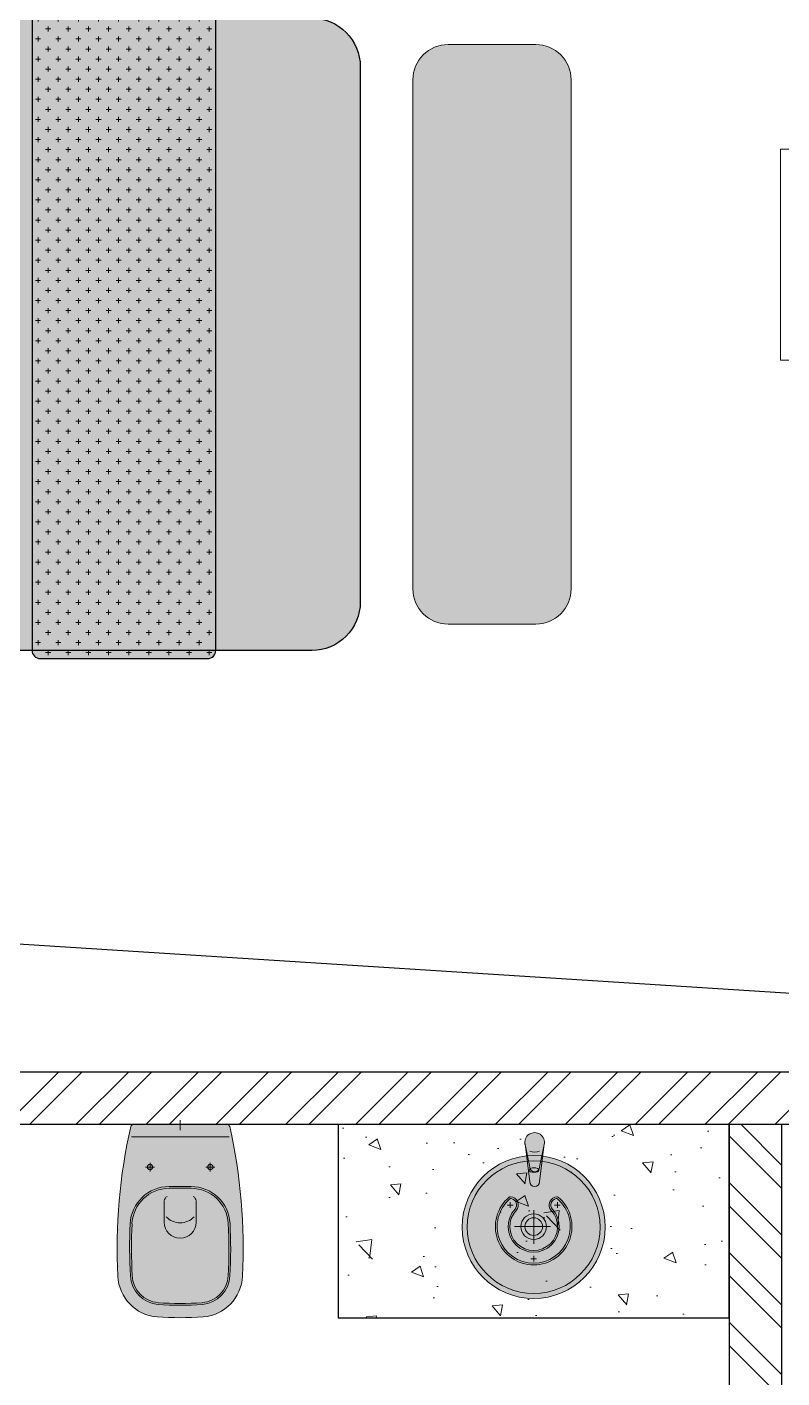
# Model space of a CAD drawing. Header units: inches. Extents: x 16106347 to 16308397, y -515360 to -420631.
# Drawn here: x 16157587 to 16159735, y -489545 to -485699 of the extents above; entities that cross this region are included whole.
import ezdxf

# ---------------------------------------------------------------- set-up
doc = ezdxf.new("R2010")
doc.units = ezdxf.units.IN
doc.header["$LTSCALE"] = 1000
doc.header["$MEASUREMENT"] = 0
doc.layers.get('0').update_dxf_attribs({"color": 1})
for name, color, linetype in [('00', 252, 'Continuous'), ('ARH-FURNITURE', 252, 'Continuous'), ('DIEN HOA', 111, 'Continuous'), ('FURINTURE', 37, 'Continuous')]:
    doc.layers.add(name, color=color, linetype=linetype)
for name, color, linetype, lineweight in [('Dimension', 18, 'Continuous', 5), ('FLOORING', 251, 'Continuous', 20), ('HA', 253, 'Continuous', 5), ('HACTH', 8, 'Continuous', 5), ('SANITARY', 251, 'Continuous', 13), ('stone', 251, 'Continuous', 18), ('WALL', 7, 'Continuous', 30)]:
    doc.layers.add(name, color=color, linetype=linetype, lineweight=lineweight)
doc.styles.add('ROMANS', font='simplex.shx', dxfattribs={"width": 0.7})
doc.dimstyles.new('dim100', dxfattribs={"dimtxt": 250, "dimasz": 250, "dimexe": 200, "dimexo": 200, "dimgap": 100, "dimtad": 1, "dimdec": 0, "dimzin": 0, "dimdsep": 46, "dimtxsty": 'ROMANS', "dimcen": 0, "dimclrd": 5, "dimclre": 5, "dimclrt": 4, "dimadec": 0, "dimazin": 0, "dimtfac": 1, "dimtdec": 0, "dimtix": 1, "dimtofl": 0, "dimtmove": 2, "dimatfit": 3, "dimfxl": 0, "dimtolj": 1, "dimtzin": 0, "dimlwd": -1, "dimlwe": -1, "dimarcsym": 0})

# ---------------------------------------------------------------- blocks, each defined once
blk = doc.blocks.new('FGHFGHH')
blk.add_hatch(color=7).paths.add_polyline_path([(366344.89, -2950.85, 0.382178), (366349.52, -2955.31, 0.068296), (366366.57, -2953.87, 0.314441), (366366.79, -2953.58), (366366.79, -2942.89, 0.314441), (366366.57, -2942.6, 0.068296), (366349.52, -2941.15, 0.381451), (366344.89, -2945.6, 0.036994)])
at = {"layer": 'SANITARY'}
for p, q in [((366365.38, -2953.8, 0.32), (366365.38, -2942.68, 0.32)), ((366355.66, -2946.42, 0.32), (366358.09, -2946.42, 0.32)), ((366359.53, -2949.47, 0.32), (366359.53, -2946.98, 0.32)), ((366359.73, -2949.47, 0.32), (366359.73, -2946.98, 0.32)), ((366355.66, -2950.04, 0.32), (366358.09, -2950.04, 0.32))]:
    blk.add_line(p, q, dxfattribs=at)
at = {"layer": 'SANITARY', "ltscale": 2}
for p, q in [((366361.45, -2944.8, 0.32), (366362.45, -2944.8, 0.32)), ((366361.95, -2944.3, 0.32), (366361.95, -2945.31, 0.32)), ((366367.3, -2948.23, 0.32), (366366.17, -2948.23, 0.32)), ((366361.45, -2951.66, 0.32), (366362.45, -2951.66, 0.32)), ((366361.95, -2952.17, 0.32), (366361.95, -2951.16, 0.32))]:
    blk.add_line(p, q, dxfattribs=at)
at = {"layer": 'SANITARY'}
blk.add_lwpolyline([(366366.79, -2942.89, 0.314441), (366366.57, -2942.6, 0.068296), (366349.52, -2941.15, 0.381451), (366344.89, -2945.6, 0.036994), (366344.89, -2950.85, 0.382178), (366349.52, -2955.31, 0.068296), (366366.57, -2953.87, 0.314441), (366366.79, -2953.58)], format="xyb", close=True, dxfattribs=at)
for centre in [(366361.95, -2944.8, 0.32), (366361.95, -2951.66, 0.32)]:
    blk.add_circle(centre, 0.303, dxfattribs=at)
for centre, radius, start, end in [((366349.7, -2945.97, 0.32), 3.4, 92.1187, 175.6363), ((366349.7, -2945.97, 0.32), 3.2, 92.1187, 175.6363), ((366352.77, -3004.07, 0.32), 61.59, 87.467, 92.974), ((366352.77, -3004.07, 0.32), 61.59, 87.467, 92.974), ((366352.77, -3004.07, 0.32), 61.38, 87.467, 92.974), ((366355.29, -2946.98, 0.32), 4.24, 0, 87.467), ((366355.29, -2946.98, 0.32), 4.44, 0, 87.467), ((366355.29, -2946.98, 0.32), 4.44, 0, 87.467), ((366380.28, -2948.24, 0.32), 34.07, 175.7435, 184.2165), ((366380.28, -2948.24, 0.32), 33.87, 175.7435, 184.2165), ((366355.66, -2948.23, 0.32), 1.81, 90, 270), ((366358.09, -2946.98, 0.32), 0.553, 25.0517, 90), ((366357.66, -2948.16, 0.32), 2.05, 132.5285, 181.9995), ((366355.29, -2949.47, 0.32), 4.24, 272.9955, 0), ((366355.29, -2949.47, 0.32), 4.44, 272.9955, 0), ((366357.66, -2948.3, 0.32), 2.05, 178.0005, 227.4715), ((366349.7, -2950.49, 0.32), 3.4, 184.3637, 267.8813), ((366349.7, -2950.49, 0.32), 3.2, 184.3637, 267.8813), ((366358.09, -2949.49, 0.32), 0.553, 270, 334.9483), ((366352.61, -2898.28, 0.32), 55.7, 266.8692, 272.9955), ((366352.61, -2898.28, 0.32), 55.5, 266.8692, 272.9955)]:
    blk.add_arc(centre, radius, start, end, dxfattribs=at)
blk = doc.blocks.new('WASHBASIN2')
blk.add_hatch(color=256).paths.add_polyline_path([(374417.49, 232.04, 1), (374400.96, 232.04, 1)])
at = {"layer": 'SANITARY', "ltscale": 30}
for p, q in [((374406.16, 234.59), (374406.83, 234.59)), ((374406.49, 234.26), (374406.49, 234.93)), ((374412.29, 234.59), (374411.62, 234.59)), ((374411.96, 234.26), (374411.96, 234.93)), ((374409.22, 234.01), (374409.22, 230.08)), ((374406.98, 232.09), (374411.17, 232.09)), ((374408.89, 228.38), (374409.56, 228.38)), ((374409.22, 228.04), (374409.22, 228.71))]:
    blk.add_line(p, q, dxfattribs=at)
at = {"layer": 'SANITARY'}
for centre, radius in [((374409.22, 232.04), 8.27), ((374409.22, 232.09), 1.48), ((374409.22, 232.09), 1.02)]:
    blk.add_circle(centre, radius, dxfattribs=at)
at = {"layer": 'SANITARY', "ltscale": 50}
blk.add_circle((374409.22, 232.04), 7.68, dxfattribs=at)
at = {"layer": 'SANITARY', "ltscale": 5}
for centre, radius, start, end in [((374409.22, 232.09), 4.43, 129.5837, 50.4163), ((374409.22, 232.09), 4.23, 130.7532, 49.2468), ((374406.53, 235.35), 0.197, 87.2096, 129.5837), ((374406.59, 235.14), 0.197, 79.7742, 130.7532), ((374406.49, 234.59), 0.953, 318.6274, 87.2096), ((374406.49, 234.59), 0.756, 318.6274, 79.7742), ((374411.96, 234.59), 0.953, 92.7904, 221.3726), ((374411.96, 234.59), 0.756, 100.2258, 221.3726), ((374411.86, 235.14), 0.197, 49.2468, 100.2258), ((374411.92, 235.35), 0.197, 50.4163, 92.7904), ((374409.22, 232.09), 2.95, 137.0872, 42.9128), ((374409.22, 232.09), 2.76, 137.0872, 42.9128)]:
    blk.add_arc(centre, radius, start, end, dxfattribs=at)
at = {"layer": 'SANITARY'}
blk.add_ellipse((374409.25, 238.63), major_axis=(-0.557, 0), ratio=0.499592, dxfattribs=at)
blk = doc.blocks.new('GFHFGH')
blk.add_hatch(color=256).paths.add_polyline_path([(365929.69, -1585.89, -0.002503), (365929.69, -1585.88), (365930.24, -1583.28, -1), (365931.37, -1583.28), (365931.91, -1585.88), (365931.92, -1585.89, -1.22444)])
at = {"layer": 'HA'}
for points in [[(365930.24, -1583.28, -1), (365931.37, -1583.28), (365931.9, -1585.83), (365931.37, -1581.58, 1), (365930.24, -1581.58), (365929.7, -1585.83)], [(365929.69, -1585.89, -0.002503), (365929.69, -1585.88), (365930.24, -1583.28, -1), (365931.37, -1583.28), (365931.91, -1585.88), (365931.92, -1585.89, -1.22444)]]:
    blk.add_hatch(color=256, dxfattribs=at).paths.add_polyline_path(points)
at = {"layer": 'SANITARY', "color": 7, "ltscale": 0.5}
for p, q in [((365930.24, -1581.58), (365929.69, -1585.98)), ((365931.37, -1581.58), (365931.92, -1585.98)), ((365930.24, -1583.28), (365929.69, -1585.89)), ((365931.37, -1583.28), (365931.92, -1585.89))]:
    blk.add_line(p, q, dxfattribs=at)
for centre, radius, start, end in [((365930.8, -1581.58), 0.568, 0, 180), ((365930.8, -1583.28), 0.568, 0, 180), ((365930.8, -1586.12), 1.14, 60.0024, 119.9976), ((365930.8, -1586.12), 1.14, 167.9035, 12.0965)]:
    blk.add_arc(centre, radius, start, end, dxfattribs=at)
blk = doc.blocks.new('RETRET')
at = {"layer": 'ARH-FURNITURE', "xscale": -1, "rotation": 37.20011218496123}
blk.add_blockref('WASHBASIN2', (449057.8, 201303.56), dxfattribs=at)
at = {"layer": 'ARH-FURNITURE', "rotation": 217.2001121849607}
blk.add_blockref('GFHFGH', (443117.17, 195106.67), dxfattribs=at)
blk = doc.blocks.new('BENCHBEDROOM')
at = {"layer": 'HACTH'}
blk.add_hatch(color=254, dxfattribs=at).paths.add_polyline_path([(360091.1, -9043.47), (360091.1, -9101.47, 0.414214), (360095.1, -9105.47), (360105.1, -9105.47, 0.414214), (360109.1, -9101.47), (360109.1, -9043.47, 0.414214), (360105.1, -9039.47), (360095.1, -9039.47, 0.414214)])
at = {"layer": 'Dimension'}
blk.add_lwpolyline([(360105.1, -9039.47), (360095.1, -9039.47, 0.414214), (360091.1, -9043.47), (360091.1, -9101.47, 0.414214), (360095.1, -9105.47), (360105.1, -9105.47, 0.414214), (360109.1, -9101.47), (360109.1, -9043.47, 0.414214)], format="xyb", close=True, dxfattribs=at)
blk = doc.blocks.new('TYTYTY')
for color, points in [(7, [(151120.92, -46605.25), (151120.92, -46535.04, -0.414214), (151126.42, -46529.54), (151187.42, -46529.54, -0.414214), (151192.92, -46535.04), (151192.92, -46605.25)]), (256, [(151120.01, -46546.91), (151120.01, -46565.98, 0.414214), (151120.92, -46566.9), (151192.92, -46566.9, 0.414214), (151193.84, -46565.98), (151193.84, -46546.91, 0.414214), (151192.92, -46545.99), (151120.92, -46545.99, 0.414214)])]:
    blk.add_hatch(color=color).paths.add_polyline_path(points)
at = {"layer": 'FLOORING'}
h = blk.add_hatch(dxfattribs=at)
h.set_pattern_fill('CROSS', color=251, scale=4.583333, angle=180)
h.set_pattern_definition([(180, (529468.6527, -55746.2023), (-1.1458333333, 1.1458333333), [0.572916667, -1.71875]), (90, (529468.3662, -55746.4888), (1.1458333333, 1.1458333333), [0.572916667, -1.71875])])
h.paths.add_polyline_path([(151120.01, -46546.91), (151120.01, -46565.98, 0.414214), (151120.92, -46566.9), (151192.92, -46566.9, 0.414214), (151193.84, -46565.98), (151193.84, -46546.91, 0.414214), (151192.92, -46545.99), (151120.92, -46545.99, 0.414214)])
at = {"layer": 'FURINTURE', "color": 7}
for points in [[(151192.92, -46605.25), (151120.92, -46605.25), (151120.92, -46535.04, -0.414214), (151126.42, -46529.54), (151187.42, -46529.54, -0.414214), (151192.92, -46535.04)], [(151120.92, -46566.9), (151192.92, -46566.9, 0.414214), (151193.84, -46565.98), (151193.84, -46546.91, 0.414214), (151192.92, -46545.99), (151120.92, -46545.99, 0.414214), (151120.01, -46546.91), (151120.01, -46565.98, 0.414214)]]:
    blk.add_lwpolyline(points, format="xyb", close=True, dxfattribs=at)
blk = doc.blocks.new('zw$8369')
at = {"layer": 'HA'}
h = blk.add_hatch(dxfattribs=at)
h.set_pattern_fill('ANSI32', color=251, scale=15, angle=360, style=0)
h.set_pattern_definition([(45, (20506.6113, 338131.157), (-3.97747564, 3.97747564), []), (45, (20509.263, 338131.157), (-3.97747564, 3.97747564), [])])
h.paths.add_polyline_path([(-1681.63, -246.86), (-1459.63, -246.86), (-1459.63, -252.86), (-1681.63, -252.86)])
h = blk.add_hatch(dxfattribs=at)
h.set_pattern_fill('AR-CONC', color=251, scale=2)
h.set_pattern_definition([(310, (-360790.777, -8905.296), (14.34520365, 1.2550427), [1.5, -16.5]), (5, (-360790.777, -8905.296), (-2.7750267, -15.0438427), [1.2, -13.2]), (259.5485555, (-360789.581, -8905.191), (11.57017693, -13.7887998), [1.27480384, -14.02284224]), (313.8158, (-360790.777, -8909.296), (21.3448266, 3.3103856), [2.25, -24.75]), (263.3643645, (-360788.998, -8909.02), (18.6932389, -19.482372), [1.9122068, -21.0342752]), (8.815836, (-360790.777, -8909.296), (18.6932389, -19.482372), [1.8, -19.8]), (339, (-360788.777, -8908.296), (11.93814104, 8.0523778), [1.5, -16.5]), (34, (-360788.777, -8908.296), (4.86630664, -14.5030009), [1.2, -13.2]), (288.5485553, (-360787.782, -8907.625), (16.80444753, -6.45062306), [1.2748038, -14.02284224]), (322.5, (-360790.777, -8905.296), (0.24319711, -6.65787708), [0, -13.04, 0, -13.4, 0, -13.25]), (352.5, (-360790.777, -8905.296), (5.26139075, -7.88823424), [0, -7.64, 0, -12.74, 0, -5.05]), (32.5, (-360795.237, -8905.296), (10.67644872, 0.451097435), [0, -5, 0, -15.6, 0, -20.7]), (42.5, (-360797.237, -8905.296), (11.66372339, -2.00209965), [0, -6.5, 0, -10.36, 0, -14.7])])
h.paths.add_polyline_path([(-1606.13, -252.86), (-1606.13, -274.86), (-1561.63, -274.86), (-1561.63, -252.86)])
h = blk.add_hatch(dxfattribs=at)
h.set_pattern_fill('ANSI32', color=251, scale=15, style=0)
h.set_pattern_definition([(315, (20506.6113, -338876.8094), (-3.97747564, -3.97747564), []), (315, (20509.263, -338876.8094), (-3.97747564, -3.97747564), [])])
h.paths.add_polyline_path([(-1561.63, -252.86), (-1555.63, -252.86), (-1555.63, -288.79), (-1561.63, -288.79)])
at = {"layer": 'Dimension', "color": 251, "elevation": 0}
blk.add_lwpolyline([(-1555.79, -141.76), (-1499.55, -141.76), (-1499.55, -165.82), (-1555.79, -165.82)], close=True, dxfattribs=at)
at = {"layer": 'stone', "color": 251, "lineweight": 25, "elevation": 0}
blk.add_lwpolyline([(-1561.63, -252.86), (-1606.13, -252.86), (-1606.13, -274.86), (-1561.63, -274.86)], close=True, dxfattribs=at)
at = {"layer": 'WALL', "color": 251, "elevation": 0}
for points in [[(-1681.63, -246.86), (-1459.63, -246.86), (-1459.63, -252.86), (-1681.63, -252.86)], [(-1561.63, -252.86), (-1561.63, -288.79), (-1555.63, -288.79), (-1555.63, -252.86)]]:
    blk.add_lwpolyline(points, close=True, dxfattribs=at)
at = {"layer": 'ARH-FURNITURE', "color": 251, "xscale": -0.9841860465116752, "yscale": 0.9841860465116754, "zscale": 0.9841860465116754, "rotation": 37.20011218445669}
blk.add_blockref('RETRET', (101742.35, 108905.85, 0), dxfattribs=at)
at = {"layer": 'Dimension', "color": 251, "ltscale": 1.5, "rotation": 269.9999999999999}
blk.add_blockref('TYTYTY', (44925.91, 150994.06, 0), dxfattribs=at)
at = {"layer": 'Dimension', "color": 251, "rotation": 180}
blk.add_blockref('BENCHBEDROOM', (358511.46, -9235.33, 0), dxfattribs=at)
at = {"layer": 'SANITARY', "color": 251, "rotation": 90.0000000000004}
blk.add_blockref('FGHFGHH', (-4572.36, -366619.65, 0), dxfattribs=at)

msp = doc.modelspace()

# ---------------------------------------------------------------- block references
at = {"layer": '00', "color": 1, "linetype": 'Continuous', "xscale": 25, "yscale": 25, "zscale": 25}
msp.add_blockref('zw$8369', (16198625.9, -482502.1, 0), dxfattribs=at)

# ---------------------------------------------------------------- leaders
at = {"layer": 'DIEN HOA', "color": 5, "linetype": 'Continuous'}
msp.add_leader([(16161165.8, -488540, 0), (16154036.9, -488085.1, 0)], dimstyle='dim100', override={"dimasz": 12, "dimgap": 100, "dimtad": 0}, dxfattribs=at)

doc.saveas('drawing.dxf')
